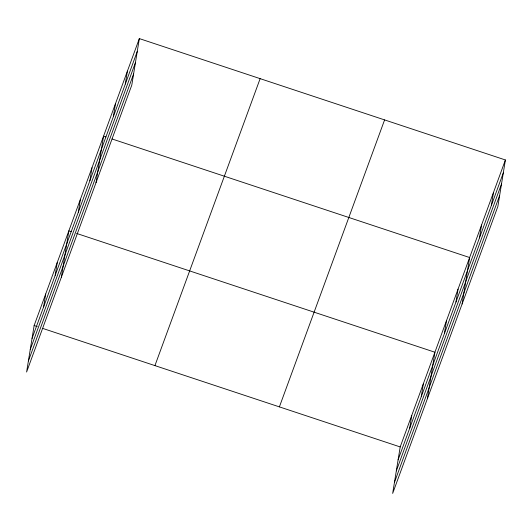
<?xml version="1.0" encoding="UTF-8"?>
<svg xmlns="http://www.w3.org/2000/svg" width="532" height="532" viewBox="0 0 532 532"><rect width="100%" height="100%" fill="white"/><g stroke="black" fill="none" stroke-linecap="round" stroke-linejoin="round"><path stroke-width="0.8" d="M139.331 38.59L34.128 325.557L26.6 372.034L131.803 85.067L139.331 38.59L505.4 159.966L497.872 206.443L392.669 493.41L400.197 446.933L505.4 159.966M43.611 306.904L45.699 293.99M55.182 275.337L57.27 262.422M61.32 277.338L68.847 230.855L71.168 231.626M78.324 212.208L80.418 199.287M89.895 180.641L91.989 167.726M96.033 182.636L103.56 136.159L105.888 136.924M113.396 116.548L115.484 103.634M125.313 84.029L127.407 71.108M409.68 428.28L411.768 415.366M421.251 396.712L423.339 383.798M427.389 398.714L434.917 352.231L76.588 233.422M444.393 333.584L446.488 320.663M455.964 302.016L458.059 289.102M462.102 304.011L469.63 257.535L112.079 138.978M479.465 237.924L481.553 225.009M491.382 205.405L493.477 192.484M32.033 338.472L137.236 51.504M30.244 349.551L135.447 62.577M28.396 360.962L133.599 73.995M154.932 365.61L260.135 78.643M279.393 406.88L384.596 119.906M398.102 459.848L503.305 172.88M396.313 470.926L501.516 183.959M394.465 482.338L499.668 195.37M34.128 325.557L37.227 326.582M42.646 328.384L400.197 446.933"/></g></svg>
